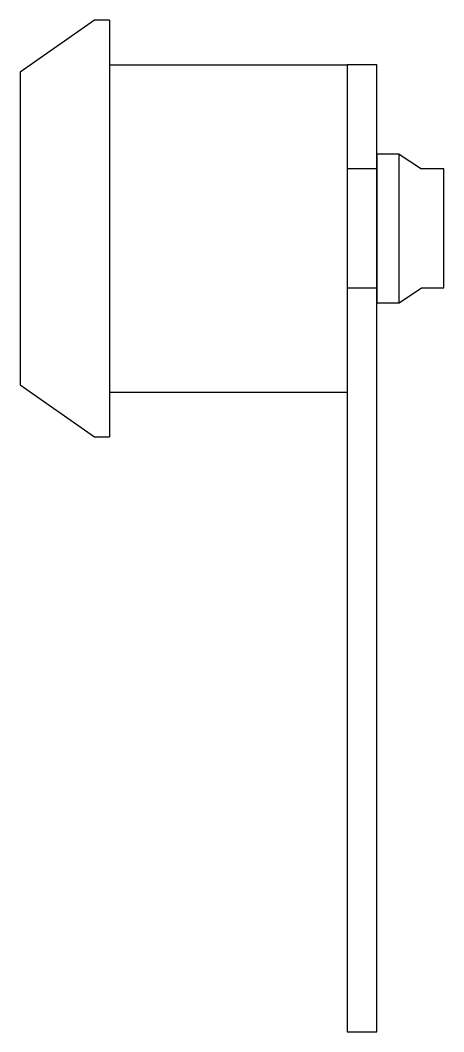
# Model space of a CAD drawing. Header units: millimetres. Extents: x 0 to 28.5, y 0 to 68.
import ezdxf

# ---------------------------------------------------------------- set-up
doc = ezdxf.new("R2010")
doc.units = ezdxf.units.MM
for name, color, linetype in [('CONDUCTOR', 7, 'Continuous'), ('Khoa', 7, 'Continuous'), ('TayNam', 3, 'Continuous')]:
    doc.layers.add(name, color=color, linetype=linetype)

# ---------------------------------------------------------------- blocks, each defined once
blk = doc.blocks.new('TV-HKTG')
at = {"layer": 'CONDUCTOR', "color": 8, "ltscale": 100}
blk.add_lwpolyline([(16, -54), (18, -54), (18, 11), (16, 11)], close=True, dxfattribs=at)
at = {"layer": 'Khoa', "color": 7}
blk.add_line((16, 11), (16, -11), dxfattribs=at)
for points in [[(0, 14), (-1, 14), (-6, 10.5), (-6, -10.5), (-1, -14), (0, -14)], [(0, 14), (0, -14)], [(0, 11), (16, 11)], [(0, -11), (16, -11)]]:
    blk.add_lwpolyline(points, dxfattribs=at)
at = {"layer": 'TayNam'}
for p, q in [((19.5, 5), (21, 4)), ((19.5, -5), (21, -4))]:
    blk.add_line(p, q, dxfattribs=at)
blk.add_lwpolyline([(18, -5), (19.5, -5), (19.5, 5), (18, 5)], close=True, dxfattribs=at)
for points in [[(18, 4), (16, 4), (16, -4), (18, -4)], [(21, -4), (22.5, -4), (22.5, 4), (21, 4)]]:
    blk.add_lwpolyline(points, dxfattribs=at)

msp = doc.modelspace()

# ---------------------------------------------------------------- block references
msp.add_blockref('TV-HKTG', (6, 54))

doc.saveas('drawing.dxf')
